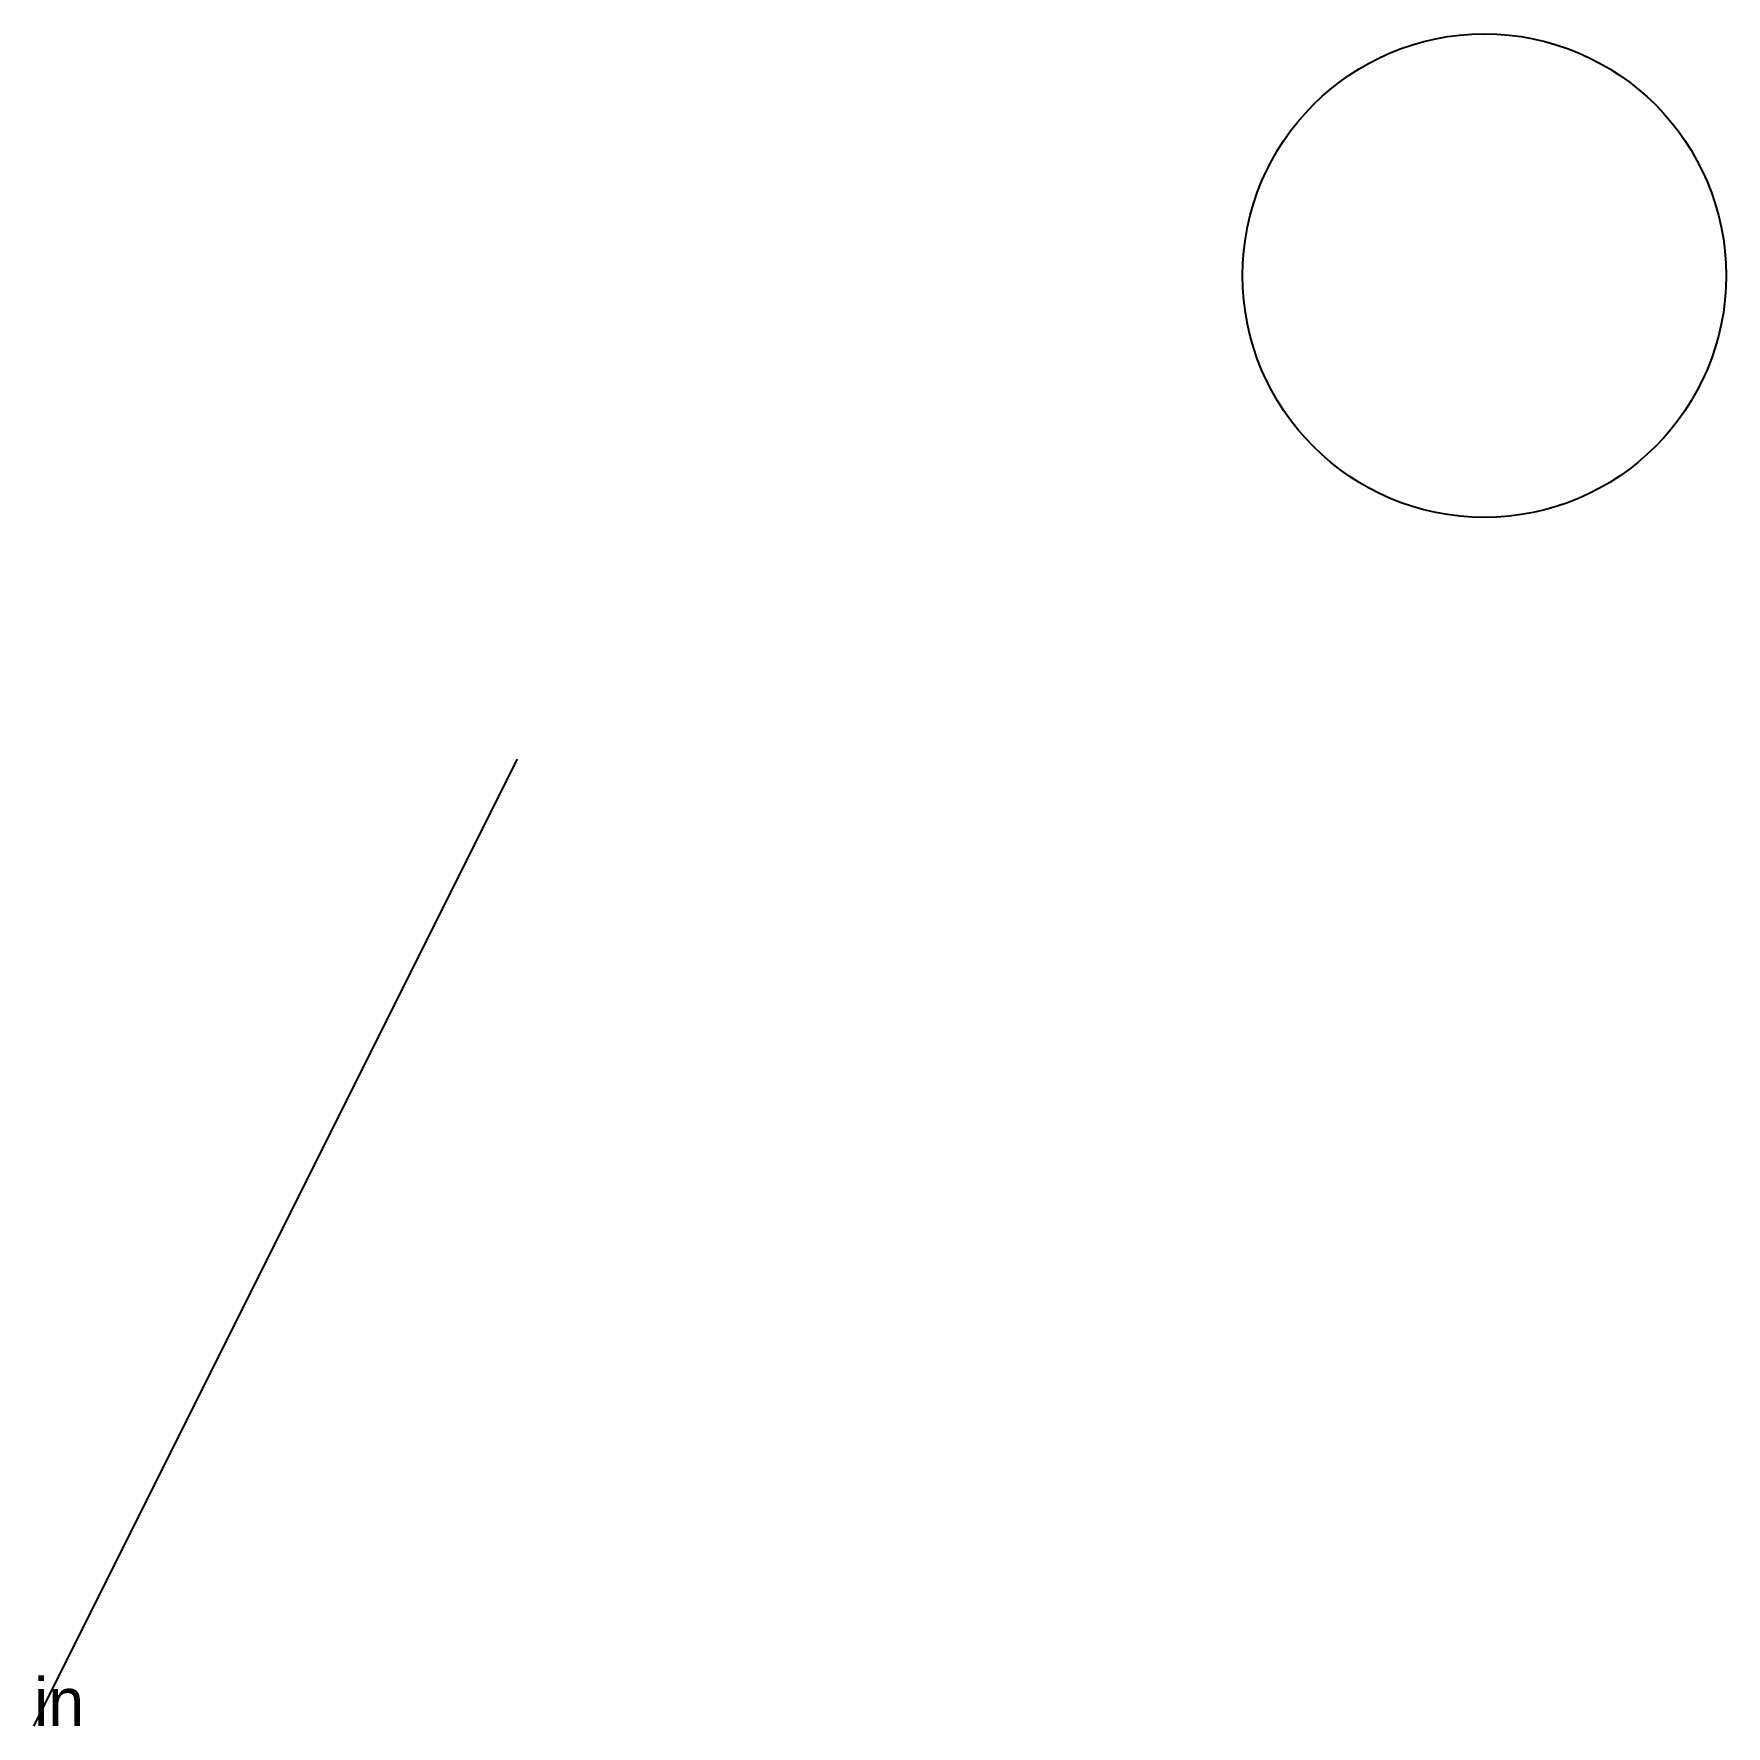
# Model space of a CAD drawing. Header units: inches. Extents: x 0 to 3.5, y 0 to 3.5.
import ezdxf

# ---------------------------------------------------------------- set-up
doc = ezdxf.new("R2010")
doc.units = ezdxf.units.IN
doc.layers.get('0').update_dxf_attribs({"linetype": 'CONTINUOUS'})

msp = doc.modelspace()

# ---------------------------------------------------------------- linework, layer by layer
msp.add_line((0, 0), (1, 2))
msp.add_circle((3, 3), 0.5)

# ---------------------------------------------------------------- texts
msp.add_text('in', height=0.1).set_placement((0, 0))

doc.saveas('drawing.dxf')
